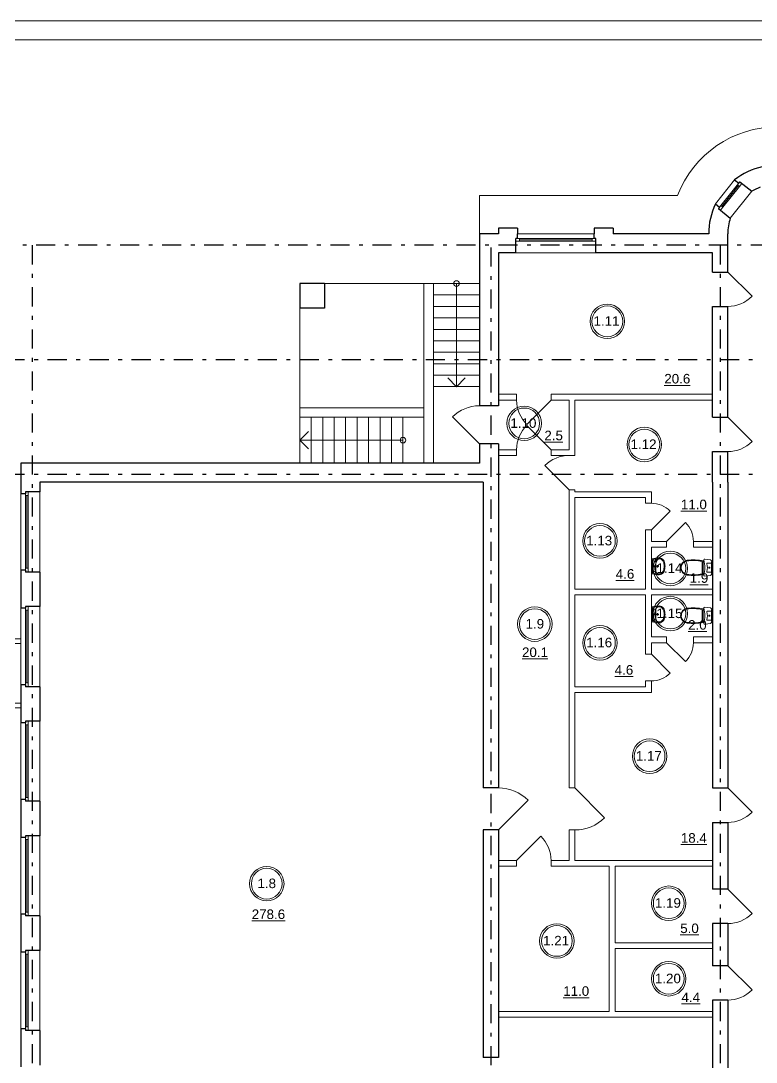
# Model space of a CAD drawing. Header units: metres. Extents: x -306 to 273, y -329 to 512.
# Drawn here: x -280.61 to -261.37, y 321.53 to 348.78 of the extents above; entities that cross this region are included whole.
import ezdxf
from ezdxf.enums import TextEntityAlignment as Align

# ---------------------------------------------------------------- set-up
doc = ezdxf.new("R2010")
doc.units = ezdxf.units.M
doc.header["$MEASUREMENT"] = 0
doc.linetypes.add('( Dashdot )', pattern=[1.001, 0.5, -0.25, 0.001, -0.25])
doc.layers.add('Level 50', color=7, linetype='Continuous', lineweight=0)
doc.styles.add('Style-Arial', font='arial.ttf')

# ---------------------------------------------------------------- blocks, each defined once
blk = doc.blocks.new('ум9')
at = {"color": 252, "lineweight": 13}
for p, q in [((0.317, 0), (-0.317, 0)), ((-0.237, -0.059), (-0.19, -0.143)), ((0.228, -0.039), (-0.228, -0.039)), ((0.185, -0.156), (-0.171, -0.156)), ((0.046, -0.234), (-0.046, -0.234)), ((0.035, -0.08), (-0.035, -0.08)), ((0, -0.115), (0, -0.045)), ((0, -0.189), (0, -0.28)), ((0.237, -0.059), (0.19, -0.143))]:
    blk.add_line(p, q, dxfattribs=at)
for centre, radius in [((0, -0.234), 0.0351), ((0, -0.08), 0.0221), ((0, -0.234), 0.0221)]:
    blk.add_circle(centre, radius, dxfattribs=at)
for centre, radius, start, end in [((1.163, -0.334), 1.518, 167.3206, 178.6525), ((-0.135, -0.304), 0.22, 178.312, 234.1043), ((-0.355, -0.298), 0.00065, 358.312, 358.6525), ((0.089, -0.267), 0.429, 154.5977, 180.3349), ((-0.317, -0.001), 0.00065, 90, 167.3206), ((-0.135, -0.303), 0.18, 141.0504, 245.2718), ((-0.228, -0.117), 0.078, 90, 154.5977), ((-0.135, -0.303), 0.193, 141.0504, 147.7493), ((-0.181, -0.302), 0.159, 98.7111, 129.9424), ((-0.181, -0.302), 0.146, 86.1548, 129.9424), ((0.181, -0.302), 0.146, 50.0576, 93.8452), ((0.181, -0.302), 0.159, 50.0576, 81.2889), ((0.135, -0.303), 0.18, 294.7282, 38.9496), ((0.228, -0.117), 0.078, 25.4023, 90), ((0.135, -0.304), 0.22, 305.8957, 1.688), ((0.135, -0.303), 0.193, 32.2507, 38.9496), ((-0.089, -0.267), 0.429, 359.6651, 25.4023), ((0.317, -0.001), 0.00065, 12.6794, 90), ((-1.163, -0.334), 1.518, 1.3475, 12.6794), ((0.355, -0.298), 0.00065, 181.3475, 181.688), ((-0.035, -0.093), 0.452, 239.6448, 267.5368), ((-0.035, -0.093), 0.413, 244.8898, 267.5368), ((0, 0.104), 0.65, 265.1692, 274.8308), ((0, 0.104), 0.611, 265.1692, 274.8308), ((0.035, -0.093), 0.413, 272.4632, 300.3552), ((0.035, -0.093), 0.452, 272.4632, 300.3552)]:
    blk.add_arc(centre, radius, start, end, dxfattribs=at)
blk = doc.blocks.new('ун2')
at = {"color": 252, "lineweight": 13}
for p, q in [((-0.131, -0.114), (-0.131, 0.006)), ((0.131, -0.114), (0.131, 0.006)), ((-0.25, -0.194), (-0.229, -0.012)), ((0, -0.266), (-0.184, -0.266)), ((0, -0.235), (-0.168, -0.235)), ((0, -0.235), (0.168, -0.235)), ((0, -0.266), (0.184, -0.266)), ((0.25, -0.194), (0.229, -0.012))]:
    blk.add_line(p, q, dxfattribs=at)
blk.add_circle((0, -0.058), 0.0157, dxfattribs=at)
for centre, radius, start, end in [((-0.225, 0.014), 0.0259, 262.0147, 1.5137), ((0, 1.373), 1.373, 261.6431, 278.3569), ((0.225, 0.014), 0.0258, 178.1572, 278.1058), ((-0.226, -0.192), 0.0242, 185.3126, 270.5398), ((0, -1.267), 1.076, 77.8721, 102.1279), ((1.292, -0.524), 1.518, 168.8327, 186.9654), ((-0.169, -0.152), 0.0829, 229.7034, 270.7895), ((1.29, -0.524), 1.497, 170.087, 187.0749), ((-0.115, -0.115), 0.0166, 175.2998, 270.088), ((0, -0.594), 0.477, 76.0614, 103.9386), ((0.115, -0.115), 0.0166, 269.912, 4.7002), ((0.169, -0.152), 0.0829, 269.2105, 310.2966), ((-1.29, -0.524), 1.497, 352.9251, 9.913), ((-1.292, -0.524), 1.518, 353.0346, 11.1673), ((0.226, -0.192), 0.0242, 269.4602, 354.6874), ((0, -0.679), 0.217, 187.7539, 269.9084), ((0, -0.679), 0.198, 188.5249, 269.9084), ((0, -0.679), 0.198, 270.0916, 351.4751), ((0, -0.679), 0.217, 270.0916, 352.2461)]:
    blk.add_arc(centre, radius, start, end, dxfattribs=at)
blk = doc.blocks.new('*U1795')
at = {"color": 7, "linetype": 'Continuous', "lineweight": 0}
blk.add_line((-0.35, 0), (0.35, 0), dxfattribs=at)
at = {"color": 7, "linetype": 'Continuous', "lineweight": 13, "flags": 128}
for points in [[(-0.35, -0.035), (-0.45, -0.035), (-0.45, 0.035), (-0.35, 0.035), (-0.35, -0.035)], [(0.45, -0.035), (0.35, -0.035), (0.35, 0.035), (0.45, 0.035), (0.45, -0.035)]]:
    blk.add_lwpolyline(points, close=True, dxfattribs=at)
at = {"color": 7, "linetype": 'Continuous', "lineweight": 0, "flags": 128}
blk.add_lwpolyline([(-0.35, 0.035), (-0.35, -0.035), (0.35, -0.035), (0.35, 0.035), (-0.35, 0.035)], close=True, dxfattribs=at)
blk = doc.blocks.new('*U1659')
at = {"color": 7, "linetype": 'Continuous', "lineweight": 0}
for p in [(-0.227, 0.114), (0.227, 0.114)]:
    blk.add_line(p, (0, -0.114), dxfattribs=at)
blk = doc.blocks.new('*U1662')
at = {"color": 7, "linetype": 'Continuous', "lineweight": 0, "flags": 128}
blk.add_lwpolyline([(42.05, 29.7), (42.05, -29.7), (-42.05, -29.7), (-42.05, 29.7), (42.05, 29.7)], close=True, dxfattribs=at)
at = {"layer": 'Level 50', "color": 7, "linetype": 'Continuous', "lineweight": 13}
blk.add_line((41.55, 29.2), (-40.05, 29.2), dxfattribs=at)
blk = doc.blocks.new('*U1774')
at = {"color": 7, "linetype": 'Continuous', "lineweight": 13}
for radius in [0.452, 0.402]:
    blk.add_circle((0, 0), radius, dxfattribs=at)
at = {"color": 7, "linetype": 'Continuous', "lineweight": 13, "style": 'Style-Arial'}
blk.add_text('1.8', height=0.25, dxfattribs=at).set_placement((-0.242, 0.133), align=Align.TOP_LEFT)
blk = doc.blocks.new('*U1775')
at = {"color": 7, "linetype": 'Continuous', "lineweight": 13}
for radius in [0.452, 0.402]:
    blk.add_circle((0, 0), radius, dxfattribs=at)
at = {"color": 7, "linetype": 'Continuous', "lineweight": 13, "style": 'Style-Arial'}
blk.add_text('1.9', height=0.25, dxfattribs=at).set_placement((-0.242, 0.133), align=Align.TOP_LEFT)
blk = doc.blocks.new('*U1776')
at = {"color": 7, "linetype": 'Continuous', "lineweight": 13}
for radius in [0.452, 0.402]:
    blk.add_circle((0, 0), radius, dxfattribs=at)
at = {"color": 7, "linetype": 'Continuous', "lineweight": 13, "style": 'Style-Arial'}
blk.add_text('1.10', height=0.25, dxfattribs=at).set_placement((-0.361, 0.133), align=Align.TOP_LEFT)
blk = doc.blocks.new('*U1777')
at = {"color": 7, "linetype": 'Continuous', "lineweight": 13}
for radius in [0.452, 0.402]:
    blk.add_circle((0, 0), radius, dxfattribs=at)
at = {"color": 7, "linetype": 'Continuous', "lineweight": 13, "style": 'Style-Arial'}
blk.add_text('1.11', height=0.25, dxfattribs=at).set_placement((-0.361, 0.133), align=Align.TOP_LEFT)
blk = doc.blocks.new('*U1778')
at = {"color": 7, "linetype": 'Continuous', "lineweight": 13}
for radius in [0.452, 0.402]:
    blk.add_circle((0, 0), radius, dxfattribs=at)
at = {"color": 7, "linetype": 'Continuous', "lineweight": 13, "style": 'Style-Arial'}
blk.add_text('1.12', height=0.25, dxfattribs=at).set_placement((-0.361, 0.133), align=Align.TOP_LEFT)
blk = doc.blocks.new('*U1779')
at = {"color": 7, "linetype": 'Continuous', "lineweight": 13}
for radius in [0.452, 0.402]:
    blk.add_circle((0, 0), radius, dxfattribs=at)
at = {"color": 7, "linetype": 'Continuous', "lineweight": 13, "style": 'Style-Arial'}
blk.add_text('1.13', height=0.25, dxfattribs=at).set_placement((-0.361, 0.133), align=Align.TOP_LEFT)
blk = doc.blocks.new('*U1781')
at = {"color": 7, "linetype": 'Continuous', "lineweight": 13}
for radius in [0.452, 0.402]:
    blk.add_circle((0, 0), radius, dxfattribs=at)
at = {"color": 7, "linetype": 'Continuous', "lineweight": 13, "style": 'Style-Arial'}
blk.add_text('1.16', height=0.25, dxfattribs=at).set_placement((-0.361, 0.133), align=Align.TOP_LEFT)
blk = doc.blocks.new('*U1780')
at = {"color": 7, "linetype": 'Continuous', "lineweight": 13}
for radius in [0.452, 0.402]:
    blk.add_circle((0, 0), radius, dxfattribs=at)
at = {"color": 7, "linetype": 'Continuous', "lineweight": 13, "style": 'Style-Arial'}
blk.add_text('1.14', height=0.25, dxfattribs=at).set_placement((-0.361, 0.133), align=Align.TOP_LEFT)
blk = doc.blocks.new('*U1782')
at = {"color": 7, "linetype": 'Continuous', "lineweight": 13}
for radius in [0.452, 0.402]:
    blk.add_circle((0, 0), radius, dxfattribs=at)
at = {"color": 7, "linetype": 'Continuous', "lineweight": 13, "style": 'Style-Arial'}
blk.add_text('1.15', height=0.25, dxfattribs=at).set_placement((-0.361, 0.133), align=Align.TOP_LEFT)
blk = doc.blocks.new('*U1783')
at = {"color": 7, "linetype": 'Continuous', "lineweight": 13}
for radius in [0.452, 0.402]:
    blk.add_circle((0, 0), radius, dxfattribs=at)
at = {"color": 7, "linetype": 'Continuous', "lineweight": 13, "style": 'Style-Arial'}
blk.add_text('1.17', height=0.25, dxfattribs=at).set_placement((-0.361, 0.133), align=Align.TOP_LEFT)
blk = doc.blocks.new('*U1850')
at = {"color": 7, "linetype": 'Continuous', "lineweight": 13}
blk.add_line((0.45, -0.318), (-0.186, 0.318), dxfattribs=at)
at = {"color": 7, "linetype": 'Continuous', "lineweight": 0}
blk.add_arc((0.45, -0.318), 0.9, 135, 180, dxfattribs=at)
blk = doc.blocks.new('*U1785')
at = {"color": 7, "linetype": 'Continuous', "lineweight": 13}
for radius in [0.452, 0.402]:
    blk.add_circle((0, 0), radius, dxfattribs=at)
at = {"color": 7, "linetype": 'Continuous', "lineweight": 13, "style": 'Style-Arial'}
blk.add_text('1.19', height=0.25, dxfattribs=at).set_placement((-0.361, 0.133), align=Align.TOP_LEFT)
blk = doc.blocks.new('*U1753')
at = {"color": 7, "linetype": 'Continuous', "lineweight": 13}
for radius in [0.452, 0.402]:
    blk.add_circle((0, 0), radius, dxfattribs=at)
at = {"color": 7, "linetype": 'Continuous', "lineweight": 13, "style": 'Style-Arial'}
blk.add_text('1.20', height=0.25, dxfattribs=at).set_placement((-0.361, 0.133), align=Align.TOP_LEFT)
blk = doc.blocks.new('*U1751')
at = {"color": 7, "linetype": 'Continuous', "lineweight": 13}
for radius in [0.452, 0.402]:
    blk.add_circle((0, 0), radius, dxfattribs=at)
at = {"color": 7, "linetype": 'Continuous', "lineweight": 13, "style": 'Style-Arial'}
blk.add_text('1.21', height=0.25, dxfattribs=at).set_placement((-0.361, 0.133), align=Align.TOP_LEFT)
blk = doc.blocks.new('*U1797')
at = {"color": 7, "linetype": 'Continuous', "lineweight": 13}
for p, q in [((-0.45, 0.9), (-0.45, 0.3)), ((-0.45, 0.9), (-0.33, 0.9)), ((-0.33, 0.9), (-0.33, 0.3)), ((0.45, 0.9), (0.27, 0.9)), ((0.27, 0.9), (0.27, 0.78)), ((0.45, 0.9), (0.45, 0.78)), ((0.45, 0.78), (0.27, 0.78)), ((-0.45, 0.3), (-0.33, 0.3)), ((-0.45, -0.3), (-0.33, -0.3)), ((-0.45, -0.3), (-0.45, -0.9)), ((-0.33, -0.3), (-0.33, -0.9)), ((0.45, -0.78), (0.27, -0.78)), ((0.27, -0.78), (0.27, -0.9)), ((-0.33, -0.9), (-0.45, -0.9)), ((0.45, -0.9), (0.27, -0.9))]:
    blk.add_line(p, q, dxfattribs=at)
at = {"color": 7, "linetype": 'Continuous', "lineweight": 0, "flags": 128}
for points in [[(0.27, 0.9), (0.27, 0.78), (-0.33, 0.78), (-0.33, 0.9), (0.27, 0.9)], [(-0.45, 0.3), (-0.33, 0.3), (-0.33, -0.3), (-0.45, -0.3), (-0.45, 0.3)], [(0.27, -0.78), (0.27, -0.9), (-0.33, -0.9), (-0.33, -0.78), (0.27, -0.78)]]:
    blk.add_lwpolyline(points, close=True, dxfattribs=at)

msp = doc.modelspace()

# ---------------------------------------------------------------- linework, layer by layer
at = {"color": 7, "linetype": 'Continuous', "lineweight": 0}
for p, q in [((-261.9314041, 344.61663449), (-262.4309621, 343.99178106)), ((-261.79365799, 344.5705242), (-262.35566074, 343.86756409)), ((-263.42575581, 344.20830687), (-268.61041645, 344.20830687)), ((-268.61041645, 343.20830687), (-268.61041645, 344.20830687)), ((-261.48202842, 344.3213825), (-262.04403116, 343.61842239)), ((-265.61041645, 343.20830687), (-267.61041645, 343.20830687)), ((-265.66041645, 343.05330687), (-267.56041645, 343.05330687)), ((-265.56041645, 342.70830687), (-267.66041645, 342.70830687)), ((-272.66041645, 341.90830687), (-270.06041645, 341.90830687)), ((-269.21041645, 341.90830687), (-269.21041645, 339.20830687)), ((-269.81041645, 341.60830687), (-268.61041645, 341.60830687)), ((-273.31041645, 341.25830687), (-273.31041645, 337.20830687)), ((-269.81041645, 341.30830687), (-268.61041645, 341.30830687)), ((-269.81041645, 341.00830687), (-268.61041645, 341.00830687)), ((-269.81041645, 340.70830687), (-268.61041645, 340.70830687)), ((-269.81041645, 340.40830687), (-268.61041645, 340.40830687)), ((-269.81041645, 340.10830687), (-268.61041645, 340.10830687)), ((-269.81041645, 339.80830687), (-268.61041645, 339.80830687)), ((-269.81041645, 339.50830687), (-268.61041645, 339.50830687)), ((-273.01041645, 338.40830687), (-273.01041645, 337.20830687)), ((-272.71041645, 338.40830687), (-272.71041645, 337.20830687)), ((-272.41041645, 338.40830687), (-272.41041645, 337.20830687)), ((-272.11041645, 338.40830687), (-272.11041645, 337.20830687)), ((-271.81041645, 338.40830687), (-271.81041645, 337.20830687)), ((-271.51041645, 338.40830687), (-271.51041645, 337.20830687)), ((-271.21041645, 338.40830687), (-271.21041645, 337.20830687)), ((-270.91041645, 338.40830687), (-270.91041645, 337.20830687)), ((-270.61041645, 337.80830687), (-273.31041645, 337.80830687)), ((-280.61041645, 336.40830687), (-280.61041645, 334.40830687)), ((-280.45541645, 336.35830687), (-280.45541645, 334.45830687)), ((-280.11041645, 336.45830687), (-280.11041645, 334.35830687)), ((-280.61041645, 333.40830687), (-280.61041645, 331.40830687)), ((-280.45541645, 333.35830687), (-280.45541645, 331.45830687)), ((-280.11041645, 333.45830687), (-280.11041645, 331.35830687)), ((-280.61041645, 330.40830687), (-280.61041645, 328.40830687)), ((-280.45541645, 330.35830687), (-280.45541645, 328.45830687)), ((-280.11041645, 330.45830687), (-280.11041645, 328.35830687)), ((-280.61041645, 327.40830687), (-280.61041645, 325.40830687)), ((-280.45541645, 327.35830687), (-280.45541645, 325.45830687)), ((-280.11041645, 327.45830687), (-280.11041645, 325.35830687)), ((-280.61041645, 324.40830687), (-280.61041645, 322.40830687)), ((-280.45541645, 324.35830687), (-280.45541645, 322.45830687)), ((-280.11041645, 324.45830687), (-280.11041645, 322.35830687))]:
    msp.add_line(p, q, dxfattribs=at)
at = {"color": 7, "linetype": 'Continuous', "lineweight": 30}
for p, q in [((-261.9314041, 344.61663449), (-261.82488037, 344.53147086)), ((-261.82488037, 344.53147086), (-261.79365799, 344.5705242)), ((-261.79365799, 344.5705242), (-261.48202842, 344.3213825)), ((-262.4309621, 343.99178106), (-262.32443836, 343.90661743)), ((-262.32443836, 343.90661743), (-262.35566074, 343.86756409)), ((-262.35566074, 343.86756409), (-262.04403116, 343.61842239)), ((-268.11041645, 343.35830687), (-268.11041645, 343.20830687)), ((-267.61041645, 343.35830687), (-268.11041645, 343.35830687)), ((-267.61041645, 343.35830687), (-267.61041645, 343.20830687)), ((-265.61041645, 343.35830687), (-265.61041645, 343.20830687)), ((-265.11041645, 343.35830687), (-265.61041645, 343.35830687)), ((-265.11041645, 343.35830687), (-265.11041645, 343.20830687)), ((-268.61041645, 343.20830687), (-268.61041645, 338.70830687)), ((-268.11041645, 343.20830687), (-268.61041645, 343.20830687)), ((-267.66041645, 342.70830687), (-267.66041645, 343.08830687)), ((-267.61041645, 343.08830687), (-267.66041645, 343.08830687)), ((-267.61041645, 343.08830687), (-267.61041645, 343.20830687)), ((-265.61041645, 343.08830687), (-265.61041645, 343.20830687)), ((-265.56041645, 343.08830687), (-265.61041645, 343.08830687)), ((-265.56041645, 342.70830687), (-265.56041645, 343.08830687)), ((-262.61041645, 343.20830687), (-265.11041645, 343.20830687)), ((-262.11041645, 342.20830687), (-262.11041645, 343.20830687)), ((-268.11041645, 342.70830687), (-268.11041645, 338.70830687)), ((-267.66041645, 342.70830687), (-268.11041645, 342.70830687)), ((-262.51041645, 342.70830687), (-265.56041645, 342.70830687)), ((-262.51041645, 342.20830687), (-262.51041645, 342.70830687)), ((-262.51041645, 342.20830687), (-262.11041645, 342.20830687)), ((-273.31041645, 341.90830687), (-273.31041645, 341.25830687)), ((-272.66041645, 341.90830687), (-273.31041645, 341.90830687)), ((-272.66041645, 341.90830687), (-272.66041645, 341.25830687)), ((-272.66041645, 341.25830687), (-273.31041645, 341.25830687)), ((-262.51041645, 338.40830687), (-262.51041645, 341.30830687)), ((-262.51041645, 341.30830687), (-262.11041645, 341.30830687)), ((-262.11041645, 338.40830687), (-262.11041645, 341.30830687)), ((-268.11041645, 338.70830687), (-268.61041645, 338.70830687)), ((-262.51041645, 338.40830687), (-262.11041645, 338.40830687)), ((-268.11041645, 337.70830687), (-268.61041645, 337.70830687)), ((-268.61041645, 337.70830687), (-268.61041645, 337.20830687)), ((-268.11041645, 337.70830687), (-268.11041645, 328.70830687)), ((-262.51041645, 336.70830687), (-262.51041645, 337.50830687)), ((-262.51041645, 337.50830687), (-262.11041645, 337.50830687)), ((-262.11041645, 336.70830687), (-262.11041645, 337.50830687)), ((-268.61041645, 337.20830687), (-280.61041645, 337.20830687)), ((-280.61041645, 337.20830687), (-280.61041645, 336.40830687)), ((-280.11041645, 336.70830687), (-280.11041645, 336.45830687)), ((-268.51041645, 336.70830687), (-280.11041645, 336.70830687)), ((-268.51041645, 336.70830687), (-268.51041645, 328.70830687)), ((-262.51041645, 336.70830687), (-262.51041645, 328.70830687)), ((-262.11041645, 336.70830687), (-262.11041645, 328.70830687)), ((-280.49041645, 336.40830687), (-280.61041645, 336.40830687)), ((-280.11041645, 336.45830687), (-280.49041645, 336.45830687)), ((-280.49041645, 336.45830687), (-280.49041645, 336.40830687)), ((-280.49041645, 334.40830687), (-280.61041645, 334.40830687)), ((-280.61041645, 334.40830687), (-280.61041645, 333.40830687)), ((-280.49041645, 334.40830687), (-280.49041645, 334.35830687)), ((-280.11041645, 334.35830687), (-280.49041645, 334.35830687)), ((-280.11041645, 334.35830687), (-280.11041645, 333.45830687)), ((-280.49041645, 333.40830687), (-280.61041645, 333.40830687)), ((-280.11041645, 333.45830687), (-280.49041645, 333.45830687)), ((-280.49041645, 333.45830687), (-280.49041645, 333.40830687)), ((-280.49041645, 331.40830687), (-280.61041645, 331.40830687)), ((-280.61041645, 331.40830687), (-280.61041645, 330.40830687)), ((-280.49041645, 331.40830687), (-280.49041645, 331.35830687)), ((-280.11041645, 331.35830687), (-280.49041645, 331.35830687)), ((-280.11041645, 331.35830687), (-280.11041645, 330.45830687)), ((-280.49041645, 330.40830687), (-280.61041645, 330.40830687)), ((-280.11041645, 330.45830687), (-280.49041645, 330.45830687)), ((-280.49041645, 330.45830687), (-280.49041645, 330.40830687)), ((-268.11041645, 328.70830687), (-268.51041645, 328.70830687)), ((-262.51041645, 328.70830687), (-262.11041645, 328.70830687)), ((-280.49041645, 328.40830687), (-280.61041645, 328.40830687)), ((-280.61041645, 328.40830687), (-280.61041645, 327.40830687)), ((-280.49041645, 328.40830687), (-280.49041645, 328.35830687)), ((-280.11041645, 328.35830687), (-280.49041645, 328.35830687)), ((-280.11041645, 328.35830687), (-280.11041645, 327.45830687)), ((-262.51041645, 327.80830687), (-262.51041645, 326.05830687)), ((-262.51041645, 327.80830687), (-262.11041645, 327.80830687)), ((-262.11041645, 327.80830687), (-262.11041645, 326.05830687)), ((-268.11041645, 327.60830687), (-268.51041645, 327.60830687)), ((-268.51041645, 327.60830687), (-268.51041645, 321.65916344)), ((-268.11041645, 327.60830687), (-268.11041645, 321.65916344)), ((-280.49041645, 327.40830687), (-280.61041645, 327.40830687)), ((-280.11041645, 327.45830687), (-280.49041645, 327.45830687)), ((-280.49041645, 327.45830687), (-280.49041645, 327.40830687)), ((-262.11041645, 326.05830687), (-262.51041645, 326.05830687)), ((-280.49041645, 325.40830687), (-280.61041645, 325.40830687)), ((-280.61041645, 325.40830687), (-280.61041645, 324.40830687)), ((-280.49041645, 325.40830687), (-280.49041645, 325.35830687)), ((-280.11041645, 325.35830687), (-280.49041645, 325.35830687)), ((-280.11041645, 325.35830687), (-280.11041645, 324.45830687)), ((-262.11041645, 325.15830687), (-262.51041645, 325.15830687)), ((-262.51041645, 325.15830687), (-262.51041645, 324.05830687)), ((-262.11041645, 325.15830687), (-262.11041645, 324.05830687)), ((-280.49041645, 324.40830687), (-280.61041645, 324.40830687)), ((-280.11041645, 324.45830687), (-280.49041645, 324.45830687)), ((-280.49041645, 324.45830687), (-280.49041645, 324.40830687)), ((-262.11041645, 324.05830687), (-262.51041645, 324.05830687)), ((-262.11041645, 323.15830687), (-262.51041645, 323.15830687)), ((-262.51041645, 323.15830687), (-262.51041645, 318.55830687)), ((-262.11041645, 323.15830687), (-262.11041645, 318.55830687)), ((-280.49041645, 322.40830687), (-280.61041645, 322.40830687)), ((-280.61041645, 322.40830687), (-280.61041645, 321.40830687)), ((-280.49041645, 322.40830687), (-280.49041645, 322.35830687)), ((-280.11041645, 322.35830687), (-280.49041645, 322.35830687)), ((-280.11041645, 322.35830687), (-280.11041645, 321.45830687)), ((-268.11041645, 321.65916344), (-268.51041645, 321.65916344))]:
    msp.add_line(p, q, dxfattribs=at)
at = {"color": 1, "linetype": '( Dashdot )'}
for p, q in [((-253.31041645, 342.90830687), (-292.45235175, 342.90830687)), ((-280.31041645, 342.90830687), (-280.31041645, 294.89642885)), ((-268.31041645, 342.85164187), (-268.31041645, 294.89642885)), ((-262.31041645, 342.90830687), (-262.31041645, 294.89642885)), ((-245.31041645, 339.90830687), (-292.45235175, 339.90830687)), ((-245.31041645, 336.90830687), (-292.45235175, 336.90830687))]:
    msp.add_line(p, q, dxfattribs=at)
at = {"color": 7, "linetype": 'Continuous', "lineweight": 13}
for p, q in [((-262.11041645, 342.20830687), (-261.47402034, 341.57191077)), ((-269.81041645, 341.90830687), (-268.61041645, 341.90830687)), ((-269.81041645, 339.20830687), (-268.61041645, 339.20830687)), ((-267.63541645, 339.00830687), (-268.11041645, 339.00830687)), ((-267.63541645, 339.00830687), (-267.63541645, 338.85830687)), ((-262.51041645, 339.00830687), (-266.73541645, 339.00830687)), ((-266.73541645, 339.00830687), (-266.73541645, 338.85830687)), ((-267.63541645, 338.85830687), (-268.11041645, 338.85830687)), ((-266.73541645, 338.85830687), (-267.37181255, 338.22191077)), ((-266.26041645, 338.85830687), (-266.73541645, 338.85830687)), ((-266.26041645, 338.85830687), (-266.26041645, 337.55830687)), ((-262.51041645, 338.85830687), (-266.11041645, 338.85830687)), ((-266.11041645, 338.85830687), (-266.11041645, 337.40830687)), ((-269.31752323, 338.41541365), (-268.61041645, 337.70830687)), ((-273.31041645, 338.40830687), (-273.31041645, 337.20830687)), ((-270.61041645, 338.40830687), (-270.61041645, 337.20830687)), ((-262.11041645, 338.40830687), (-261.47402034, 337.77191077)), ((-267.63541645, 337.55830687), (-268.11041645, 337.55830687)), ((-267.63541645, 337.40830687), (-268.11041645, 337.40830687)), ((-267.63541645, 337.55830687), (-267.63541645, 337.40830687)), ((-266.26041645, 337.55830687), (-266.73541645, 337.55830687)), ((-266.73541645, 337.55830687), (-266.73541645, 337.40830687)), ((-266.11041645, 337.40830687), (-266.73541645, 337.40830687)), ((-266.26041645, 336.50830687), (-266.26041645, 328.70830687)), ((-266.11041645, 336.50830687), (-266.26041645, 336.50830687)), ((-266.11041645, 336.50830687), (-266.11041645, 336.45830687)), ((-264.11041645, 336.45830687), (-266.11041645, 336.45830687)), ((-264.26041645, 336.30830687), (-266.11041645, 336.30830687)), ((-266.11041645, 336.30830687), (-266.11041645, 333.90830687)), ((-264.26041645, 336.30830687), (-264.26041645, 336.15830687)), ((-264.11041645, 336.45830687), (-264.11041645, 336.15830687)), ((-264.11041645, 336.15830687), (-264.26041645, 336.15830687)), ((-264.11041645, 335.45830687), (-263.6154417, 335.95328162)), ((-264.11041645, 335.45830687), (-264.26041645, 335.45830687)), ((-264.26041645, 335.45830687), (-264.26041645, 333.90830687)), ((-264.11041645, 335.45830687), (-264.11041645, 335.15830687)), ((-263.71041645, 335.15830687), (-263.2154417, 335.65328162)), ((-263.71041645, 335.15830687), (-264.11041645, 335.15830687)), ((-263.71041645, 335.15830687), (-263.71041645, 335.00830687)), ((-262.51041645, 335.15830687), (-263.01041645, 335.15830687)), ((-263.01041645, 335.15830687), (-263.01041645, 335.00830687)), ((-264.11041645, 335.00830687), (-264.11041645, 333.90830687)), ((-263.71041645, 335.00830687), (-264.11041645, 335.00830687)), ((-262.51041645, 335.00830687), (-263.01041645, 335.00830687)), ((-264.26041645, 333.90830687), (-266.11041645, 333.90830687)), ((-262.51041645, 333.90830687), (-264.11041645, 333.90830687)), ((-264.26041645, 333.75830687), (-266.11041645, 333.75830687)), ((-266.11041645, 333.75830687), (-266.11041645, 331.35830687)), ((-264.26041645, 333.75830687), (-264.26041645, 332.20830687)), ((-262.51041645, 333.75830687), (-264.11041645, 333.75830687)), ((-264.11041645, 333.75830687), (-264.11041645, 332.65830687)), ((-263.71041645, 332.65830687), (-264.11041645, 332.65830687)), ((-264.11041645, 332.50830687), (-264.11041645, 332.20830687)), ((-263.71041645, 332.50830687), (-264.11041645, 332.50830687)), ((-263.71041645, 332.50830687), (-263.71041645, 332.65830687)), ((-263.71041645, 332.50830687), (-263.2154417, 332.01333212)), ((-262.51041645, 332.65830687), (-263.01041645, 332.65830687)), ((-263.01041645, 332.50830687), (-263.01041645, 332.65830687)), ((-262.51041645, 332.50830687), (-263.01041645, 332.50830687)), ((-264.11041645, 332.20830687), (-264.26041645, 332.20830687)), ((-264.11041645, 332.20830687), (-263.6154417, 331.71333212)), ((-264.26041645, 331.35830687), (-266.11041645, 331.35830687)), ((-264.11041645, 331.50830687), (-264.26041645, 331.50830687)), ((-264.26041645, 331.50830687), (-264.26041645, 331.35830687)), ((-264.11041645, 331.50830687), (-264.11041645, 331.20830687)), ((-264.11041645, 331.20830687), (-266.11041645, 331.20830687)), ((-266.11041645, 331.20830687), (-266.11041645, 328.70830687)), ((-266.26041645, 328.70830687), (-266.11041645, 328.70830687)), ((-266.11041645, 328.70830687), (-265.33259899, 327.93048941)), ((-262.11041645, 328.70830687), (-261.47402034, 328.07191077)), ((-268.11041645, 327.60830687), (-267.33259899, 328.38612433)), ((-266.26041645, 327.60830687), (-266.11041645, 327.60830687)), ((-266.26041645, 327.60830687), (-266.26041645, 326.80830687)), ((-266.11041645, 327.60830687), (-266.11041645, 326.80830687)), ((-267.63541645, 326.80830687), (-266.99902034, 327.44470297)), ((-267.63541645, 326.80830687), (-268.11041645, 326.80830687)), ((-267.63541645, 326.80830687), (-267.63541645, 326.65830687)), ((-266.26041645, 326.80830687), (-266.73541645, 326.80830687)), ((-266.73541645, 326.80830687), (-266.73541645, 326.65830687)), ((-262.51041645, 326.80830687), (-266.11041645, 326.80830687)), ((-267.63541645, 326.65830687), (-268.11041645, 326.65830687)), ((-265.21041645, 326.65830687), (-266.73541645, 326.65830687)), ((-265.21041645, 326.65830687), (-265.21041645, 322.85830687)), ((-262.51041645, 326.65830687), (-265.06041645, 326.65830687)), ((-265.06041645, 326.65830687), (-265.06041645, 324.65830687)), ((-262.11041645, 326.05830687), (-261.47402034, 325.42191077)), ((-262.51041645, 324.65830687), (-265.06041645, 324.65830687)), ((-262.51041645, 324.50830687), (-265.06041645, 324.50830687)), ((-265.06041645, 324.50830687), (-265.06041645, 322.85830687)), ((-262.11041645, 324.05830687), (-261.47402034, 323.42191077)), ((-265.21041645, 322.85830687), (-268.11041645, 322.85830687)), ((-262.51041645, 322.70830687), (-268.11041645, 322.70830687)), ((-262.51041645, 322.85830687), (-265.06041645, 322.85830687))]:
    msp.add_line(p, q, dxfattribs=at)
at = {"color": 7, "linetype": 'Continuous', "lineweight": 13, "flags": 128}
for points in [[(-267.56041645, 343.01830687), (-267.66041645, 343.01830687), (-267.66041645, 343.08830687), (-267.56041645, 343.08830687), (-267.56041645, 343.01830687)], [(-265.56041645, 343.01830687), (-265.66041645, 343.01830687), (-265.66041645, 343.08830687), (-265.56041645, 343.08830687), (-265.56041645, 343.01830687)], [(-269.81041645, 337.20830687), (-269.81041645, 341.90830687), (-270.06041645, 341.90830687), (-270.06041645, 337.20830687), (-269.81041645, 337.20830687)], [(-280.42041645, 336.45830687), (-280.42041645, 336.35830687), (-280.49041645, 336.35830687), (-280.49041645, 336.45830687), (-280.42041645, 336.45830687)], [(-280.42041645, 334.45830687), (-280.42041645, 334.35830687), (-280.49041645, 334.35830687), (-280.49041645, 334.45830687), (-280.42041645, 334.45830687)], [(-280.42041645, 333.45830687), (-280.42041645, 333.35830687), (-280.49041645, 333.35830687), (-280.49041645, 333.45830687), (-280.42041645, 333.45830687)], [(-280.42041645, 331.45830687), (-280.42041645, 331.35830687), (-280.49041645, 331.35830687), (-280.49041645, 331.45830687), (-280.42041645, 331.45830687)], [(-280.42041645, 330.45830687), (-280.42041645, 330.35830687), (-280.49041645, 330.35830687), (-280.49041645, 330.45830687), (-280.42041645, 330.45830687)], [(-280.42041645, 328.45830687), (-280.42041645, 328.35830687), (-280.49041645, 328.35830687), (-280.49041645, 328.45830687), (-280.42041645, 328.45830687)], [(-280.42041645, 327.45830687), (-280.42041645, 327.35830687), (-280.49041645, 327.35830687), (-280.49041645, 327.45830687), (-280.42041645, 327.45830687)], [(-280.42041645, 325.45830687), (-280.42041645, 325.35830687), (-280.49041645, 325.35830687), (-280.49041645, 325.45830687), (-280.42041645, 325.45830687)], [(-280.42041645, 324.45830687), (-280.42041645, 324.35830687), (-280.49041645, 324.35830687), (-280.49041645, 324.45830687), (-280.42041645, 324.45830687)], [(-280.42041645, 322.45830687), (-280.42041645, 322.35830687), (-280.49041645, 322.35830687), (-280.49041645, 322.45830687), (-280.42041645, 322.45830687)]]:
    msp.add_lwpolyline(points, close=True, dxfattribs=at)
at = {"color": 7, "linetype": 'Continuous', "lineweight": 0, "flags": 128}
for points in [[(-267.56041645, 343.08830687), (-267.56041645, 343.01830687), (-265.66041645, 343.01830687), (-265.66041645, 343.08830687), (-267.56041645, 343.08830687)], [(-280.49041645, 334.45830687), (-280.42041645, 334.45830687), (-280.42041645, 336.35830687), (-280.49041645, 336.35830687), (-280.49041645, 334.45830687)], [(-280.49041645, 331.45830687), (-280.42041645, 331.45830687), (-280.42041645, 333.35830687), (-280.49041645, 333.35830687), (-280.49041645, 331.45830687)], [(-280.49041645, 328.45830687), (-280.42041645, 328.45830687), (-280.42041645, 330.35830687), (-280.49041645, 330.35830687), (-280.49041645, 328.45830687)], [(-280.49041645, 325.45830687), (-280.42041645, 325.45830687), (-280.42041645, 327.35830687), (-280.49041645, 327.35830687), (-280.49041645, 325.45830687)], [(-280.49041645, 322.45830687), (-280.42041645, 322.45830687), (-280.42041645, 324.35830687), (-280.49041645, 324.35830687), (-280.49041645, 322.45830687)]]:
    msp.add_lwpolyline(points, close=True, dxfattribs=at)
at = {"color": 7, "linetype": 'Continuous', "lineweight": 13, "flags": 128}
msp.add_lwpolyline([(-270.06041645, 338.40830687), (-273.31041645, 338.40830687), (-273.31041645, 338.65830687), (-270.06041645, 338.65830687)], dxfattribs=at)
at = {"color": 7, "linetype": 'Continuous', "lineweight": 0}
for centre in [(-269.21041645, 341.90830687), (-270.61041645, 337.80830687)]:
    msp.add_circle(centre, 0.07327717, dxfattribs=at)
for centre, radius, start, end in [((-260.81041645, 343.20830687), 2.8, 20.924832428, 159.075167572), ((-262.11041645, 342.20830687), 0.9, 270, 315), ((-268.61041645, 337.70830687), 1, 90, 135), ((-266.73541645, 338.85830687), 0.9, 180, 225), ((-262.11041645, 338.40830687), 0.9, 270, 315), ((-264.11041645, 335.45830687), 0.7, 45, 90), ((-263.71041645, 335.15830687), 0.7, 0, 45), ((-268.11041645, 327.60830687), 1.1, 45, 90), ((-262.11041645, 328.70830687), 0.9, 270, 315), ((-266.11041645, 328.70830687), 1.1, 270, 315), ((-267.63541645, 326.80830687), 0.9, 0, 45), ((-262.11041645, 326.05830687), 0.9, 270, 315), ((-262.11041645, 324.05830687), 0.9, 270, 315)]:
    msp.add_arc(centre, radius, start, end, dxfattribs=at)
at = {"color": 7, "linetype": 'Continuous', "lineweight": 30}
for radius, start, end in [(1.8, 102.839588407, 128.518765221), (1.3, 110.252246742, 121.106106885), (1.8, 154.197942035, 180), (1.3, 161.61060037, 180)]:
    msp.add_arc((-260.81041645, 343.20830687), radius, start, end, dxfattribs=at)
at = {"color": 7, "linetype": 'Continuous', "lineweight": 0, "extrusion": (0, 0, -1)}
for centre, start, end in [((263.71041645, 332.50830687), 180, 225), ((264.11041645, 332.20830687), 225, 270)]:
    msp.add_arc(centre, 0.7, start, end, dxfattribs=at)

# ---------------------------------------------------------------- block references
at = {"color": 7, "linetype": 'Continuous', "lineweight": 13, "rotation": 51.35835362761837}
msp.add_blockref('*U1795', (-262.04731312, 344.19715061), dxfattribs=at)
at = {"color": 7, "linetype": 'Continuous', "lineweight": 13}
for name, p in [('*U1777', (-265.2625191, 340.91694801)), ('*U1776', (-267.43689856, 338.24756859)), ('*U1850', (-267.18544959, 337.87651633)), ('*U1778', (-264.29392041, 337.69483693)), ('*U1779', (-265.45489667, 335.17227901)), ('*U1780', (-263.61388808, 334.45275953)), ('*U1782', (-263.61388808, 333.27052792)), ('*U1775', (-267.16012109, 332.99616981)), ('*U1781', (-265.45489667, 332.50554066)), ('*U1797', (-281.06037009, 331.70831633)), ('*U1783', (-264.15522961, 329.53910939)), ('*U1774', (-274.17543616, 326.20393573)), ('*U1785', (-263.6562329, 325.69125896)), ('*U1751', (-266.58195453, 324.70517399)), ('*U1753', (-263.6562329, 323.71639479))]:
    msp.add_blockref(name, p, dxfattribs=at)
at = {"color": 7, "linetype": 'Continuous', "lineweight": 0}
msp.add_blockref('*U1659', (-269.21041305, 339.32189783), dxfattribs=at)
at = {"color": 7, "linetype": 'Continuous', "lineweight": 0, "rotation": 270}
msp.add_blockref('*U1659', (-273.19682549, 337.80830348), dxfattribs=at)
at = {"color": 7, "linetype": 'Continuous', "lineweight": 13, "extrusion": (0, 0, -1), "rotation": 270}
msp.add_blockref('*U1850', (266.57862591, 336.95834002), dxfattribs=at)
at = {"color": 252, "lineweight": 13, "xscale": 0.6221590909090893, "yscale": 0.6221590909090893, "zscale": 0.6221590909090893, "rotation": 90}
for p in [(-264.09205497, 334.5072468), (-264.09205497, 333.25006792)]:
    msp.add_blockref('ум9', p, dxfattribs=at)
at = {"color": 252, "lineweight": 13, "extrusion": (0, 0, -1), "xscale": 0.9000000000000002, "yscale": 0.9000000000000002, "zscale": 0.9000000000000002, "rotation": 90}
for p in [(262.53984585, 334.47239954), (262.53984585, 333.21522066)]:
    msp.add_blockref('ун2', p, dxfattribs=at)
at = {"layer": 'Level 50', "color": 7, "linetype": 'Continuous', "lineweight": 13}
msp.add_blockref('*U1662', (-258.62132496, 319.08055446), dxfattribs=at)

# ---------------------------------------------------------------- texts
at = {"color": 7, "linetype": 'Continuous', "lineweight": 13, "style": 'Style-Arial'}
for s, p in [('%%u20.6%%U', (-263.77123156, 339.54184488)), ('%%u2.5%%U', (-266.90948463, 338.05582278)), ('%%u11.0%%U', (-263.33761878, 336.2517017)), ('%%u4.6%%U', (-265.04207223, 334.43357623)), ('%%u1.9%%U', (-263.10631019, 334.3263332)), ('%%u2.0%%U', (-263.14751621, 333.09878993)), ('%%u20.1%%U', (-267.49474105, 332.38386172)), ('%%u4.6%%U', (-265.06961162, 331.92236998)), ('%%u18.4%%U', (-263.33819295, 327.52602634)), ('%%u278.6%%U', (-274.56761502, 325.52919361)), ('%%u5.0%%U', (-263.35445623, 325.16116991)), ('%%u11.0%%U', (-266.41659601, 323.51848468)), ('%%u4.4%%U', (-263.32071909, 323.35611003))]:
    msp.add_text(s, height=0.25, dxfattribs=at).set_placement(p, align=Align.TOP_LEFT)

doc.saveas('drawing.dxf')
